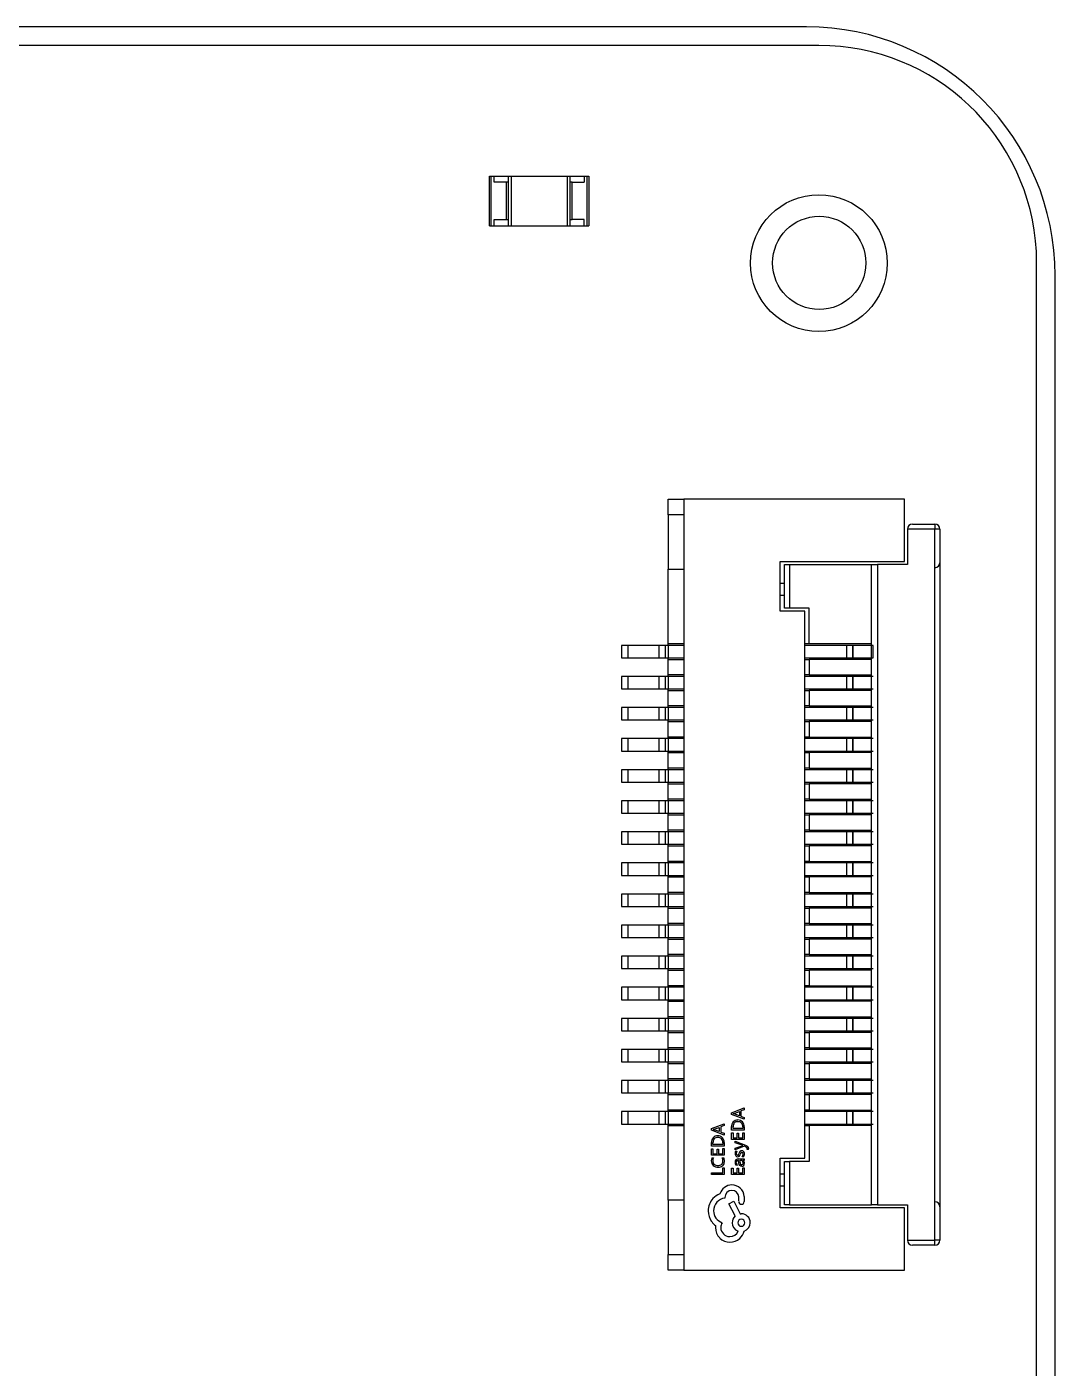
# Model space of a CAD drawing. Header units: millimetres. Extents: x -17 to 297, y -6 to 233.
# Drawn here: x 75.66 to 92.2, y 99.4 to 120.98 of the extents above; entities that cross this region are included whole.
import ezdxf

# ---------------------------------------------------------------- set-up
doc = ezdxf.new("R2010")
doc.units = ezdxf.units.MM
doc.header["$MEASUREMENT"] = 0
doc.layers.add('图层0000', color=7, linetype='Continuous', lineweight=25)

msp = doc.modelspace()

# ---------------------------------------------------------------- linework, layer by layer
at = {"layer": '图层0000', "color": 7, "linetype": 'Continuous', "lineweight": 25}
for p, q in [((88.202, 120.975), (6.902, 120.975)), ((88.402, 120.675), (4.902, 120.675)), ((83.102, 118.575), (83.132, 118.575)), ((83.102, 117.775), (83.102, 118.575)), ((83.132, 118.575), (83.177, 118.575)), ((83.132, 117.775), (83.132, 118.575)), ((83.177, 118.575), (83.402, 118.575)), ((83.177, 118.475), (83.177, 118.575)), ((83.372, 118.475), (83.177, 118.475)), ((83.402, 118.475), (83.372, 118.475)), ((83.372, 118.475), (83.372, 117.875)), ((83.402, 118.575), (83.452, 118.575)), ((83.402, 118.575), (83.402, 118.475)), ((83.402, 118.475), (83.402, 117.875)), ((83.452, 118.575), (84.352, 118.575)), ((83.452, 118.575), (83.452, 117.775)), ((84.352, 118.575), (84.402, 118.575)), ((84.352, 118.575), (84.352, 117.775)), ((84.402, 118.475), (84.402, 118.575)), ((84.402, 118.575), (84.627, 118.575)), ((84.402, 117.875), (84.402, 118.475)), ((84.432, 118.475), (84.402, 118.475)), ((84.432, 118.475), (84.627, 118.475)), ((84.432, 117.875), (84.432, 118.475)), ((84.627, 118.575), (84.672, 118.575)), ((84.627, 118.575), (84.627, 118.475)), ((84.672, 118.575), (84.702, 118.575)), ((84.672, 117.775), (84.672, 118.575)), ((84.702, 118.575), (84.702, 117.775)), ((83.177, 117.775), (83.177, 117.875)), ((83.177, 117.875), (83.372, 117.875)), ((83.372, 117.875), (83.402, 117.875)), ((83.402, 117.875), (83.402, 117.775)), ((84.402, 117.775), (84.402, 117.875)), ((84.402, 117.875), (84.432, 117.875)), ((84.627, 117.875), (84.432, 117.875)), ((84.627, 117.775), (84.627, 117.875)), ((83.102, 117.775), (83.132, 117.775)), ((83.132, 117.775), (83.177, 117.775)), ((83.177, 117.775), (83.402, 117.775)), ((83.402, 117.775), (83.452, 117.775)), ((83.452, 117.775), (84.352, 117.775)), ((84.352, 117.775), (84.402, 117.775)), ((84.402, 117.775), (84.627, 117.775)), ((84.627, 117.775), (84.672, 117.775)), ((84.672, 117.775), (84.702, 117.775)), ((91.902, 117.175), (91.9, 117.358)), ((91.902, 97.855), (91.902, 117.175)), ((92.202, 97.96), (92.202, 116.975)), ((85.977, 113.125), (85.977, 113.375)), ((85.977, 113.375), (86.227, 113.375)), ((89.777, 113.375), (86.227, 113.375)), ((86.227, 113.375), (86.227, 100.975)), ((89.777, 112.375), (89.777, 113.375)), ((85.977, 113.125), (85.977, 112.25)), ((86.227, 113.125), (85.977, 113.125)), ((89.827, 112.895), (89.827, 112.325)), ((90.267, 112.895), (89.827, 112.895)), ((89.907, 112.975), (90.267, 112.975)), ((90.267, 112.975), (90.267, 112.895)), ((90.267, 101.455), (90.267, 112.895)), ((90.347, 112.895), (90.267, 112.895)), ((90.347, 112.895), (90.347, 101.455)), ((85.977, 112.25), (86.227, 112.25)), ((85.977, 111.05), (85.977, 112.25)), ((87.777, 111.575), (87.777, 112.375)), ((87.777, 112.375), (89.777, 112.375)), ((87.847, 111.625), (87.847, 112.325)), ((87.847, 112.325), (87.927, 112.325)), ((87.927, 112.325), (89.247, 112.325)), ((87.927, 112.325), (87.927, 111.625)), ((89.247, 112.325), (89.347, 112.325)), ((89.247, 111.05), (89.247, 112.325)), ((89.827, 112.325), (89.347, 112.325)), ((89.347, 112.325), (89.347, 102.025)), ((87.777, 112.025), (87.847, 112.025)), ((87.847, 111.825), (87.777, 111.825)), ((88.177, 111.575), (87.777, 111.575)), ((87.927, 111.625), (87.847, 111.625)), ((88.247, 111.625), (87.927, 111.625)), ((88.177, 102.775), (88.177, 111.575)), ((88.247, 111.05), (88.247, 111.625)), ((85.327, 111.025), (85.227, 111.025)), ((85.227, 111.025), (85.227, 110.825)), ((85.827, 111.025), (85.327, 111.025)), ((85.327, 111.025), (85.327, 110.825)), ((85.977, 111.025), (85.827, 111.025)), ((85.827, 111.025), (85.827, 110.825)), ((85.977, 111.025), (85.927, 111.025)), ((85.927, 111.025), (85.927, 110.825)), ((86.227, 111.05), (85.977, 111.05)), ((85.977, 111.025), (85.977, 111.05)), ((86.227, 111.025), (85.977, 111.025)), ((85.977, 111.025), (85.977, 110.825)), ((88.247, 111.05), (88.177, 111.05)), ((88.846, 111.025), (88.177, 111.025)), ((89.247, 111.05), (88.247, 111.05)), ((88.945, 111.025), (88.846, 111.025)), ((88.946, 111.025), (88.846, 111.025)), ((88.846, 111.025), (88.846, 110.825)), ((89.245, 111.025), (88.945, 111.025)), ((88.945, 111.025), (88.945, 110.825)), ((88.946, 110.825), (88.946, 111.025)), ((89.277, 111.025), (89.245, 111.025)), ((89.245, 111.025), (89.245, 110.825)), ((89.247, 110.8), (89.247, 111.05)), ((89.277, 110.825), (89.277, 111.025)), ((85.227, 110.825), (85.327, 110.825)), ((85.327, 110.825), (85.827, 110.825)), ((85.827, 110.825), (85.977, 110.825)), ((85.927, 110.825), (85.977, 110.825)), ((85.977, 110.825), (86.227, 110.825)), ((85.977, 110.8), (85.977, 110.825)), ((85.977, 110.8), (86.227, 110.8)), ((85.977, 110.55), (85.977, 110.8)), ((88.177, 110.825), (88.846, 110.825)), ((88.177, 110.8), (88.247, 110.8)), ((89.247, 110.8), (88.247, 110.8)), ((88.247, 110.8), (88.247, 110.55)), ((88.846, 110.825), (88.945, 110.825)), ((88.846, 110.825), (88.946, 110.825)), ((88.945, 110.825), (89.245, 110.825)), ((89.245, 110.825), (89.277, 110.825)), ((89.247, 110.55), (89.247, 110.8)), ((85.327, 110.525), (85.227, 110.525)), ((85.227, 110.525), (85.227, 110.325)), ((85.827, 110.525), (85.327, 110.525)), ((85.327, 110.525), (85.327, 110.325)), ((85.977, 110.525), (85.827, 110.525)), ((85.827, 110.525), (85.827, 110.325)), ((85.977, 110.525), (85.927, 110.525)), ((85.927, 110.525), (85.927, 110.325)), ((86.227, 110.55), (85.977, 110.55)), ((85.977, 110.525), (85.977, 110.55)), ((86.227, 110.525), (85.977, 110.525)), ((85.977, 110.525), (85.977, 110.325)), ((88.247, 110.55), (88.177, 110.55)), ((88.846, 110.525), (88.177, 110.525)), ((88.247, 110.55), (89.247, 110.55)), ((88.945, 110.525), (88.846, 110.525)), ((88.946, 110.525), (88.846, 110.525)), ((88.846, 110.525), (88.846, 110.325)), ((89.245, 110.525), (88.945, 110.525)), ((88.945, 110.525), (88.945, 110.325)), ((88.946, 110.325), (88.946, 110.525)), ((89.277, 110.525), (89.245, 110.525)), ((89.245, 110.525), (89.245, 110.325)), ((89.247, 110.3), (89.247, 110.55)), ((85.227, 110.325), (85.327, 110.325)), ((85.327, 110.325), (85.827, 110.325)), ((85.827, 110.325), (85.977, 110.325)), ((85.927, 110.325), (85.977, 110.325)), ((85.977, 110.325), (86.227, 110.325)), ((85.977, 110.3), (85.977, 110.325)), ((85.977, 110.3), (86.227, 110.3)), ((85.977, 110.05), (85.977, 110.3)), ((88.177, 110.325), (88.846, 110.325)), ((88.177, 110.3), (88.247, 110.3)), ((89.247, 110.3), (88.247, 110.3)), ((88.247, 110.3), (88.247, 110.05)), ((88.846, 110.325), (88.945, 110.325)), ((88.846, 110.325), (88.946, 110.325)), ((88.945, 110.325), (89.245, 110.325)), ((89.245, 110.325), (89.277, 110.325)), ((89.247, 110.05), (89.247, 110.3)), ((86.227, 110.05), (85.977, 110.05)), ((85.977, 110.025), (85.977, 110.05)), ((88.247, 110.05), (88.177, 110.05)), ((88.247, 110.05), (89.247, 110.05)), ((89.247, 109.8), (89.247, 110.05)), ((85.327, 110.025), (85.227, 110.025)), ((85.227, 110.025), (85.227, 109.825)), ((85.827, 110.025), (85.327, 110.025)), ((85.327, 110.025), (85.327, 109.825)), ((85.977, 110.025), (85.827, 110.025)), ((85.827, 110.025), (85.827, 109.825)), ((85.977, 110.025), (85.927, 110.025)), ((85.927, 110.025), (85.927, 109.825)), ((86.227, 110.025), (85.977, 110.025)), ((85.977, 110.025), (85.977, 109.825)), ((88.846, 110.025), (88.177, 110.025)), ((88.945, 110.025), (88.846, 110.025)), ((88.946, 110.025), (88.846, 110.025)), ((88.846, 110.025), (88.846, 109.825)), ((89.245, 110.025), (88.945, 110.025)), ((88.945, 110.025), (88.945, 109.825)), ((88.946, 109.825), (88.946, 110.025)), ((89.277, 110.025), (89.245, 110.025)), ((89.245, 110.025), (89.245, 109.825)), ((85.227, 109.825), (85.327, 109.825)), ((85.327, 109.825), (85.827, 109.825)), ((85.827, 109.825), (85.977, 109.825)), ((85.927, 109.825), (85.977, 109.825)), ((85.977, 109.825), (86.227, 109.825)), ((85.977, 109.8), (85.977, 109.825)), ((85.977, 109.8), (86.227, 109.8)), ((85.977, 109.55), (85.977, 109.8)), ((88.177, 109.825), (88.846, 109.825)), ((88.177, 109.8), (88.247, 109.8)), ((89.247, 109.8), (88.247, 109.8)), ((88.247, 109.8), (88.247, 109.55)), ((88.846, 109.825), (88.945, 109.825)), ((88.846, 109.825), (88.946, 109.825)), ((88.945, 109.825), (89.245, 109.825)), ((89.245, 109.825), (89.277, 109.825)), ((89.247, 109.55), (89.247, 109.8)), ((85.327, 109.525), (85.227, 109.525)), ((85.227, 109.525), (85.227, 109.325)), ((85.827, 109.525), (85.327, 109.525)), ((85.327, 109.525), (85.327, 109.325)), ((85.977, 109.525), (85.827, 109.525)), ((85.827, 109.525), (85.827, 109.325)), ((85.977, 109.525), (85.927, 109.525)), ((85.927, 109.525), (85.927, 109.325)), ((86.227, 109.55), (85.977, 109.55)), ((85.977, 109.525), (85.977, 109.55)), ((86.227, 109.525), (85.977, 109.525)), ((85.977, 109.525), (85.977, 109.325)), ((88.247, 109.55), (88.177, 109.55)), ((88.846, 109.525), (88.177, 109.525)), ((88.247, 109.55), (89.247, 109.55)), ((88.945, 109.525), (88.846, 109.525)), ((88.946, 109.525), (88.846, 109.525)), ((88.846, 109.525), (88.846, 109.325)), ((89.245, 109.525), (88.945, 109.525)), ((88.945, 109.525), (88.945, 109.325)), ((88.946, 109.325), (88.946, 109.525)), ((89.277, 109.525), (89.245, 109.525)), ((89.245, 109.525), (89.245, 109.325)), ((89.247, 109.3), (89.247, 109.55)), ((85.227, 109.325), (85.327, 109.325)), ((85.327, 109.325), (85.827, 109.325)), ((85.827, 109.325), (85.977, 109.325)), ((85.927, 109.325), (85.977, 109.325)), ((85.977, 109.325), (86.227, 109.325)), ((85.977, 109.3), (85.977, 109.325)), ((85.977, 109.3), (86.227, 109.3)), ((85.977, 109.05), (85.977, 109.3)), ((88.177, 109.325), (88.846, 109.325)), ((88.177, 109.3), (88.247, 109.3)), ((89.247, 109.3), (88.247, 109.3)), ((88.247, 109.3), (88.247, 109.05)), ((88.846, 109.325), (88.945, 109.325)), ((88.846, 109.325), (88.946, 109.325)), ((88.945, 109.325), (89.245, 109.325)), ((89.245, 109.325), (89.277, 109.325)), ((89.247, 109.05), (89.247, 109.3)), ((85.327, 109.025), (85.227, 109.025)), ((85.227, 109.025), (85.227, 108.825)), ((85.827, 109.025), (85.327, 109.025)), ((85.327, 109.025), (85.327, 108.825)), ((85.977, 109.025), (85.827, 109.025)), ((85.827, 109.025), (85.827, 108.825)), ((85.977, 109.025), (85.927, 109.025)), ((85.927, 109.025), (85.927, 108.825)), ((86.227, 109.05), (85.977, 109.05)), ((85.977, 109.025), (85.977, 109.05)), ((86.227, 109.025), (85.977, 109.025)), ((85.977, 109.025), (85.977, 108.825)), ((88.247, 109.05), (88.177, 109.05)), ((88.846, 109.025), (88.177, 109.025)), ((88.247, 109.05), (89.247, 109.05)), ((88.945, 109.025), (88.846, 109.025)), ((88.946, 109.025), (88.846, 109.025)), ((88.846, 109.025), (88.846, 108.825)), ((89.245, 109.025), (88.945, 109.025)), ((88.945, 109.025), (88.945, 108.825)), ((88.946, 108.825), (88.946, 109.025)), ((89.277, 109.025), (89.245, 109.025)), ((89.245, 109.025), (89.245, 108.825)), ((89.247, 108.8), (89.247, 109.05)), ((85.227, 108.825), (85.327, 108.825)), ((85.327, 108.825), (85.827, 108.825)), ((85.827, 108.825), (85.977, 108.825)), ((85.927, 108.825), (85.977, 108.825)), ((85.977, 108.825), (86.227, 108.825)), ((85.977, 108.8), (85.977, 108.825)), ((85.977, 108.8), (86.227, 108.8)), ((85.977, 108.55), (85.977, 108.8)), ((88.177, 108.825), (88.846, 108.825)), ((88.177, 108.8), (88.247, 108.8)), ((89.247, 108.8), (88.247, 108.8)), ((88.247, 108.8), (88.247, 108.55)), ((88.846, 108.825), (88.945, 108.825)), ((88.846, 108.825), (88.946, 108.825)), ((88.945, 108.825), (89.245, 108.825)), ((89.245, 108.825), (89.277, 108.825)), ((89.247, 108.55), (89.247, 108.8)), ((86.227, 108.55), (85.977, 108.55)), ((85.977, 108.525), (85.977, 108.55)), ((88.247, 108.55), (88.177, 108.55)), ((88.247, 108.55), (89.247, 108.55)), ((89.247, 108.3), (89.247, 108.55)), ((85.327, 108.525), (85.227, 108.525)), ((85.227, 108.525), (85.227, 108.325)), ((85.227, 108.325), (85.327, 108.325)), ((85.827, 108.525), (85.327, 108.525)), ((85.327, 108.525), (85.327, 108.325)), ((85.327, 108.325), (85.827, 108.325)), ((85.977, 108.525), (85.827, 108.525)), ((85.827, 108.525), (85.827, 108.325)), ((85.827, 108.325), (85.977, 108.325)), ((85.977, 108.525), (85.927, 108.525)), ((85.927, 108.525), (85.927, 108.325)), ((85.927, 108.325), (85.977, 108.325)), ((86.227, 108.525), (85.977, 108.525)), ((85.977, 108.525), (85.977, 108.325)), ((85.977, 108.325), (86.227, 108.325)), ((85.977, 108.3), (85.977, 108.325)), ((88.846, 108.525), (88.177, 108.525)), ((88.177, 108.325), (88.846, 108.325)), ((88.945, 108.525), (88.846, 108.525)), ((88.946, 108.525), (88.846, 108.525)), ((88.846, 108.525), (88.846, 108.325)), ((88.846, 108.325), (88.945, 108.325)), ((88.846, 108.325), (88.946, 108.325)), ((89.245, 108.525), (88.945, 108.525)), ((88.945, 108.525), (88.945, 108.325)), ((88.945, 108.325), (89.245, 108.325)), ((88.946, 108.325), (88.946, 108.525)), ((89.277, 108.525), (89.245, 108.525)), ((89.245, 108.525), (89.245, 108.325)), ((89.245, 108.325), (89.277, 108.325)), ((85.977, 108.3), (86.227, 108.3)), ((85.977, 108.05), (85.977, 108.3)), ((88.177, 108.3), (88.247, 108.3)), ((89.247, 108.3), (88.247, 108.3)), ((88.247, 108.3), (88.247, 108.05)), ((89.247, 108.05), (89.247, 108.3)), ((85.327, 108.025), (85.227, 108.025)), ((85.227, 108.025), (85.227, 107.825)), ((85.827, 108.025), (85.327, 108.025)), ((85.327, 108.025), (85.327, 107.825)), ((85.977, 108.025), (85.827, 108.025)), ((85.827, 108.025), (85.827, 107.825)), ((85.977, 108.025), (85.927, 108.025)), ((85.927, 108.025), (85.927, 107.825)), ((86.227, 108.05), (85.977, 108.05)), ((85.977, 108.025), (85.977, 108.05)), ((86.227, 108.025), (85.977, 108.025)), ((85.977, 108.025), (85.977, 107.825)), ((88.247, 108.05), (88.177, 108.05)), ((88.846, 108.025), (88.177, 108.025)), ((88.247, 108.05), (89.247, 108.05)), ((88.945, 108.025), (88.846, 108.025)), ((88.946, 108.025), (88.846, 108.025)), ((88.846, 108.025), (88.846, 107.825)), ((89.245, 108.025), (88.945, 108.025)), ((88.945, 108.025), (88.945, 107.825)), ((88.946, 107.825), (88.946, 108.025)), ((89.277, 108.025), (89.245, 108.025)), ((89.245, 108.025), (89.245, 107.825)), ((89.247, 107.8), (89.247, 108.05)), ((85.227, 107.825), (85.327, 107.825)), ((85.327, 107.825), (85.827, 107.825)), ((85.827, 107.825), (85.977, 107.825)), ((85.927, 107.825), (85.977, 107.825)), ((85.977, 107.825), (86.227, 107.825)), ((85.977, 107.8), (85.977, 107.825)), ((85.977, 107.8), (86.227, 107.8)), ((85.977, 107.55), (85.977, 107.8)), ((88.177, 107.825), (88.846, 107.825)), ((88.177, 107.8), (88.247, 107.8)), ((89.247, 107.8), (88.247, 107.8)), ((88.247, 107.8), (88.247, 107.55)), ((88.846, 107.825), (88.945, 107.825)), ((88.846, 107.825), (88.946, 107.825)), ((88.945, 107.825), (89.245, 107.825)), ((89.245, 107.825), (89.277, 107.825)), ((89.247, 107.55), (89.247, 107.8)), ((85.327, 107.525), (85.227, 107.525)), ((85.227, 107.525), (85.227, 107.325)), ((85.827, 107.525), (85.327, 107.525)), ((85.327, 107.525), (85.327, 107.325)), ((85.977, 107.525), (85.827, 107.525)), ((85.827, 107.525), (85.827, 107.325)), ((85.977, 107.525), (85.927, 107.525)), ((85.927, 107.525), (85.927, 107.325)), ((86.227, 107.55), (85.977, 107.55)), ((85.977, 107.525), (85.977, 107.55)), ((86.227, 107.525), (85.977, 107.525)), ((85.977, 107.525), (85.977, 107.325)), ((88.247, 107.55), (88.177, 107.55)), ((88.846, 107.525), (88.177, 107.525)), ((88.247, 107.55), (89.247, 107.55)), ((88.945, 107.525), (88.846, 107.525)), ((88.946, 107.525), (88.846, 107.525)), ((88.846, 107.525), (88.846, 107.325)), ((89.245, 107.525), (88.945, 107.525)), ((88.945, 107.525), (88.945, 107.325)), ((88.946, 107.325), (88.946, 107.525)), ((89.277, 107.525), (89.245, 107.525)), ((89.245, 107.525), (89.245, 107.325)), ((89.247, 107.3), (89.247, 107.55)), ((85.227, 107.325), (85.327, 107.325)), ((85.327, 107.325), (85.827, 107.325)), ((85.827, 107.325), (85.977, 107.325)), ((85.927, 107.325), (85.977, 107.325)), ((85.977, 107.325), (86.227, 107.325)), ((85.977, 107.3), (85.977, 107.325)), ((85.977, 107.3), (86.227, 107.3)), ((85.977, 107.05), (85.977, 107.3)), ((88.177, 107.325), (88.846, 107.325)), ((88.177, 107.3), (88.247, 107.3)), ((89.247, 107.3), (88.247, 107.3)), ((88.247, 107.3), (88.247, 107.05)), ((88.846, 107.325), (88.945, 107.325)), ((88.846, 107.325), (88.946, 107.325)), ((88.945, 107.325), (89.245, 107.325)), ((89.245, 107.325), (89.277, 107.325)), ((89.247, 107.05), (89.247, 107.3)), ((85.327, 107.025), (85.227, 107.025)), ((85.227, 107.025), (85.227, 106.825)), ((85.827, 107.025), (85.327, 107.025)), ((85.327, 107.025), (85.327, 106.825)), ((85.977, 107.025), (85.827, 107.025)), ((85.827, 107.025), (85.827, 106.825)), ((85.977, 107.025), (85.927, 107.025)), ((85.927, 107.025), (85.927, 106.825)), ((86.227, 107.05), (85.977, 107.05)), ((85.977, 107.025), (85.977, 107.05)), ((86.227, 107.025), (85.977, 107.025)), ((85.977, 107.025), (85.977, 106.825)), ((88.247, 107.05), (88.177, 107.05)), ((88.846, 107.025), (88.177, 107.025)), ((88.247, 107.05), (89.247, 107.05)), ((88.945, 107.025), (88.846, 107.025)), ((88.946, 107.025), (88.846, 107.025)), ((88.846, 107.025), (88.846, 106.825)), ((89.245, 107.025), (88.945, 107.025)), ((88.945, 107.025), (88.945, 106.825)), ((88.946, 106.825), (88.946, 107.025)), ((89.277, 107.025), (89.245, 107.025)), ((89.245, 107.025), (89.245, 106.825)), ((89.247, 106.8), (89.247, 107.05)), ((85.227, 106.825), (85.327, 106.825)), ((85.327, 106.825), (85.827, 106.825)), ((85.827, 106.825), (85.977, 106.825)), ((85.927, 106.825), (85.977, 106.825)), ((85.977, 106.825), (86.227, 106.825)), ((85.977, 106.8), (85.977, 106.825)), ((88.177, 106.825), (88.846, 106.825)), ((88.846, 106.825), (88.945, 106.825)), ((88.846, 106.825), (88.946, 106.825)), ((88.945, 106.825), (89.245, 106.825)), ((89.245, 106.825), (89.277, 106.825)), ((85.977, 106.8), (86.227, 106.8)), ((85.977, 106.55), (85.977, 106.8)), ((88.177, 106.8), (88.247, 106.8)), ((89.247, 106.8), (88.247, 106.8)), ((88.247, 106.8), (88.247, 106.55)), ((89.247, 106.55), (89.247, 106.8)), ((85.327, 106.525), (85.227, 106.525)), ((85.227, 106.525), (85.227, 106.325)), ((85.827, 106.525), (85.327, 106.525)), ((85.327, 106.525), (85.327, 106.325)), ((85.977, 106.525), (85.827, 106.525)), ((85.827, 106.525), (85.827, 106.325)), ((85.977, 106.525), (85.927, 106.525)), ((85.927, 106.525), (85.927, 106.325)), ((86.227, 106.55), (85.977, 106.55)), ((85.977, 106.525), (85.977, 106.55)), ((86.227, 106.525), (85.977, 106.525)), ((85.977, 106.525), (85.977, 106.325)), ((88.247, 106.55), (88.177, 106.55)), ((88.846, 106.525), (88.177, 106.525)), ((88.247, 106.55), (89.247, 106.55)), ((88.945, 106.525), (88.846, 106.525)), ((88.946, 106.525), (88.846, 106.525)), ((88.846, 106.525), (88.846, 106.325)), ((89.245, 106.525), (88.945, 106.525)), ((88.945, 106.525), (88.945, 106.325)), ((88.946, 106.325), (88.946, 106.525)), ((89.277, 106.525), (89.245, 106.525)), ((89.245, 106.525), (89.245, 106.325)), ((89.247, 106.3), (89.247, 106.55)), ((85.227, 106.325), (85.327, 106.325)), ((85.327, 106.325), (85.827, 106.325)), ((85.827, 106.325), (85.977, 106.325)), ((85.927, 106.325), (85.977, 106.325)), ((85.977, 106.325), (86.227, 106.325)), ((85.977, 106.3), (85.977, 106.325)), ((85.977, 106.3), (86.227, 106.3)), ((85.977, 106.05), (85.977, 106.3)), ((88.177, 106.325), (88.846, 106.325)), ((88.177, 106.3), (88.247, 106.3)), ((89.247, 106.3), (88.247, 106.3)), ((88.247, 106.3), (88.247, 106.05)), ((88.846, 106.325), (88.945, 106.325)), ((88.846, 106.325), (88.946, 106.325)), ((88.945, 106.325), (89.245, 106.325)), ((89.245, 106.325), (89.277, 106.325)), ((89.247, 106.05), (89.247, 106.3)), ((85.327, 106.025), (85.227, 106.025)), ((85.227, 106.025), (85.227, 105.825)), ((85.827, 106.025), (85.327, 106.025)), ((85.327, 106.025), (85.327, 105.825)), ((85.977, 106.025), (85.827, 106.025)), ((85.827, 106.025), (85.827, 105.825)), ((85.977, 106.025), (85.927, 106.025)), ((85.927, 106.025), (85.927, 105.825)), ((86.227, 106.05), (85.977, 106.05)), ((85.977, 106.025), (85.977, 106.05)), ((86.227, 106.025), (85.977, 106.025)), ((85.977, 106.025), (85.977, 105.825)), ((88.247, 106.05), (88.177, 106.05)), ((88.846, 106.025), (88.177, 106.025)), ((88.247, 106.05), (89.247, 106.05)), ((88.945, 106.025), (88.846, 106.025)), ((88.946, 106.025), (88.846, 106.025)), ((88.846, 106.025), (88.846, 105.825)), ((89.245, 106.025), (88.945, 106.025)), ((88.945, 106.025), (88.945, 105.825)), ((88.946, 105.825), (88.946, 106.025)), ((89.277, 106.025), (89.245, 106.025)), ((89.245, 106.025), (89.245, 105.825)), ((89.247, 105.8), (89.247, 106.05)), ((85.227, 105.825), (85.327, 105.825)), ((85.327, 105.825), (85.827, 105.825)), ((85.827, 105.825), (85.977, 105.825)), ((85.927, 105.825), (85.977, 105.825)), ((85.977, 105.825), (86.227, 105.825)), ((85.977, 105.8), (85.977, 105.825)), ((85.977, 105.8), (86.227, 105.8)), ((85.977, 105.55), (85.977, 105.8)), ((88.177, 105.825), (88.846, 105.825)), ((88.177, 105.8), (88.247, 105.8)), ((89.247, 105.8), (88.247, 105.8)), ((88.247, 105.8), (88.247, 105.55)), ((88.846, 105.825), (88.945, 105.825)), ((88.846, 105.825), (88.946, 105.825)), ((88.945, 105.825), (89.245, 105.825)), ((89.245, 105.825), (89.277, 105.825)), ((89.247, 105.55), (89.247, 105.8)), ((85.327, 105.525), (85.227, 105.525)), ((85.227, 105.525), (85.227, 105.325)), ((85.827, 105.525), (85.327, 105.525)), ((85.327, 105.525), (85.327, 105.325)), ((85.977, 105.525), (85.827, 105.525)), ((85.827, 105.525), (85.827, 105.325)), ((85.977, 105.525), (85.927, 105.525)), ((85.927, 105.525), (85.927, 105.325)), ((86.227, 105.55), (85.977, 105.55)), ((85.977, 105.525), (85.977, 105.55)), ((86.227, 105.525), (85.977, 105.525)), ((85.977, 105.525), (85.977, 105.325)), ((88.247, 105.55), (88.177, 105.55)), ((88.846, 105.525), (88.177, 105.525)), ((88.247, 105.55), (89.247, 105.55)), ((88.945, 105.525), (88.846, 105.525)), ((88.946, 105.525), (88.846, 105.525)), ((88.846, 105.525), (88.846, 105.325)), ((89.245, 105.525), (88.945, 105.525)), ((88.945, 105.525), (88.945, 105.325)), ((88.946, 105.325), (88.946, 105.525)), ((89.277, 105.525), (89.245, 105.525)), ((89.245, 105.525), (89.245, 105.325)), ((89.247, 105.3), (89.247, 105.55)), ((85.227, 105.325), (85.327, 105.325)), ((85.327, 105.325), (85.827, 105.325)), ((85.827, 105.325), (85.977, 105.325)), ((85.927, 105.325), (85.977, 105.325)), ((85.977, 105.325), (86.227, 105.325)), ((85.977, 105.3), (85.977, 105.325)), ((85.977, 105.3), (86.227, 105.3)), ((85.977, 105.05), (85.977, 105.3)), ((88.177, 105.325), (88.846, 105.325)), ((88.177, 105.3), (88.247, 105.3)), ((89.247, 105.3), (88.247, 105.3)), ((88.247, 105.3), (88.247, 105.05)), ((88.846, 105.325), (88.945, 105.325)), ((88.846, 105.325), (88.946, 105.325)), ((88.945, 105.325), (89.245, 105.325)), ((89.245, 105.325), (89.277, 105.325)), ((89.247, 105.05), (89.247, 105.3)), ((85.327, 105.025), (85.227, 105.025)), ((85.227, 105.025), (85.227, 104.825)), ((85.827, 105.025), (85.327, 105.025)), ((85.327, 105.025), (85.327, 104.825)), ((85.977, 105.025), (85.827, 105.025)), ((85.827, 105.025), (85.827, 104.825)), ((85.977, 105.025), (85.927, 105.025)), ((85.927, 105.025), (85.927, 104.825)), ((86.227, 105.05), (85.977, 105.05)), ((85.977, 105.025), (85.977, 105.05)), ((86.227, 105.025), (85.977, 105.025)), ((85.977, 105.025), (85.977, 104.825)), ((88.247, 105.05), (88.177, 105.05)), ((88.846, 105.025), (88.177, 105.025)), ((88.247, 105.05), (89.247, 105.05)), ((88.945, 105.025), (88.846, 105.025)), ((88.946, 105.025), (88.846, 105.025)), ((88.846, 105.025), (88.846, 104.825)), ((89.245, 105.025), (88.945, 105.025)), ((88.945, 105.025), (88.945, 104.825)), ((88.946, 104.825), (88.946, 105.025)), ((89.277, 105.025), (89.245, 105.025)), ((89.245, 105.025), (89.245, 104.825)), ((89.247, 104.8), (89.247, 105.05)), ((85.227, 104.825), (85.327, 104.825)), ((85.327, 104.825), (85.827, 104.825)), ((85.827, 104.825), (85.977, 104.825)), ((85.927, 104.825), (85.977, 104.825)), ((85.977, 104.825), (86.227, 104.825)), ((85.977, 104.8), (85.977, 104.825)), ((85.977, 104.8), (86.227, 104.8)), ((85.977, 104.55), (85.977, 104.8)), ((88.177, 104.825), (88.846, 104.825)), ((88.177, 104.8), (88.247, 104.8)), ((89.247, 104.8), (88.247, 104.8)), ((88.247, 104.8), (88.247, 104.55)), ((88.846, 104.825), (88.945, 104.825)), ((88.846, 104.825), (88.946, 104.825)), ((88.945, 104.825), (89.245, 104.825)), ((89.245, 104.825), (89.277, 104.825)), ((89.247, 104.55), (89.247, 104.8)), ((85.327, 104.525), (85.227, 104.525)), ((85.227, 104.525), (85.227, 104.325)), ((85.827, 104.525), (85.327, 104.525)), ((85.327, 104.525), (85.327, 104.325)), ((85.977, 104.525), (85.827, 104.525)), ((85.827, 104.525), (85.827, 104.325)), ((85.977, 104.525), (85.927, 104.525)), ((85.927, 104.525), (85.927, 104.325)), ((86.227, 104.55), (85.977, 104.55)), ((85.977, 104.525), (85.977, 104.55)), ((86.227, 104.525), (85.977, 104.525)), ((85.977, 104.525), (85.977, 104.325)), ((88.247, 104.55), (88.177, 104.55)), ((88.846, 104.525), (88.177, 104.525)), ((88.247, 104.55), (89.247, 104.55)), ((88.945, 104.525), (88.846, 104.525)), ((88.946, 104.525), (88.846, 104.525)), ((88.846, 104.525), (88.846, 104.325)), ((89.245, 104.525), (88.945, 104.525)), ((88.945, 104.525), (88.945, 104.325)), ((88.946, 104.325), (88.946, 104.525)), ((89.277, 104.525), (89.245, 104.525)), ((89.245, 104.525), (89.245, 104.325)), ((89.247, 104.3), (89.247, 104.55)), ((85.227, 104.325), (85.327, 104.325)), ((85.327, 104.325), (85.827, 104.325)), ((85.827, 104.325), (85.977, 104.325)), ((85.927, 104.325), (85.977, 104.325)), ((85.977, 104.325), (86.227, 104.325)), ((85.977, 104.3), (85.977, 104.325)), ((85.977, 104.3), (86.227, 104.3)), ((85.977, 104.05), (85.977, 104.3)), ((88.177, 104.325), (88.846, 104.325)), ((88.177, 104.3), (88.247, 104.3)), ((89.247, 104.3), (88.247, 104.3)), ((88.247, 104.3), (88.247, 104.05)), ((88.846, 104.325), (88.945, 104.325)), ((88.846, 104.325), (88.946, 104.325)), ((88.945, 104.325), (89.245, 104.325)), ((89.245, 104.325), (89.277, 104.325)), ((89.247, 104.05), (89.247, 104.3)), ((85.327, 104.025), (85.227, 104.025)), ((85.227, 104.025), (85.227, 103.825)), ((85.827, 104.025), (85.327, 104.025)), ((85.327, 104.025), (85.327, 103.825)), ((85.977, 104.025), (85.827, 104.025)), ((85.827, 104.025), (85.827, 103.825)), ((85.977, 104.025), (85.927, 104.025)), ((85.927, 104.025), (85.927, 103.825)), ((86.227, 104.05), (85.977, 104.05)), ((85.977, 104.025), (85.977, 104.05)), ((86.227, 104.025), (85.977, 104.025)), ((85.977, 104.025), (85.977, 103.825)), ((88.247, 104.05), (88.177, 104.05)), ((88.846, 104.025), (88.177, 104.025)), ((88.247, 104.05), (89.247, 104.05)), ((88.945, 104.025), (88.846, 104.025)), ((88.946, 104.025), (88.846, 104.025)), ((88.846, 104.025), (88.846, 103.825)), ((89.245, 104.025), (88.945, 104.025)), ((88.945, 104.025), (88.945, 103.825)), ((88.946, 103.825), (88.946, 104.025)), ((89.277, 104.025), (89.245, 104.025)), ((89.245, 104.025), (89.245, 103.825)), ((89.247, 103.8), (89.247, 104.05)), ((85.227, 103.825), (85.327, 103.825)), ((85.327, 103.825), (85.827, 103.825)), ((85.827, 103.825), (85.977, 103.825)), ((85.927, 103.825), (85.977, 103.825)), ((85.977, 103.825), (86.227, 103.825)), ((85.977, 103.8), (85.977, 103.825)), ((85.977, 103.8), (86.227, 103.8)), ((85.977, 103.55), (85.977, 103.8)), ((88.177, 103.825), (88.846, 103.825)), ((88.177, 103.8), (88.247, 103.8)), ((89.247, 103.8), (88.247, 103.8)), ((88.247, 103.8), (88.247, 103.55)), ((88.846, 103.825), (88.945, 103.825)), ((88.846, 103.825), (88.946, 103.825)), ((88.945, 103.825), (89.245, 103.825)), ((89.245, 103.825), (89.277, 103.825)), ((89.247, 103.55), (89.247, 103.8)), ((86.998, 103.507), (87.201, 103.584)), ((87.201, 103.584), (87.201, 103.555)), ((85.327, 103.525), (85.227, 103.525)), ((85.227, 103.525), (85.227, 103.325)), ((85.827, 103.525), (85.327, 103.525)), ((85.327, 103.525), (85.327, 103.325)), ((85.977, 103.525), (85.827, 103.525)), ((85.827, 103.525), (85.827, 103.325)), ((85.977, 103.525), (85.927, 103.525)), ((85.927, 103.525), (85.927, 103.325)), ((86.227, 103.55), (85.977, 103.55)), ((85.977, 103.525), (85.977, 103.55)), ((86.227, 103.525), (85.977, 103.525)), ((85.977, 103.525), (85.977, 103.325)), ((86.998, 103.479), (86.998, 103.507)), ((87.201, 103.401), (86.998, 103.479)), ((87.038, 103.496), (87.122, 103.527)), ((87.122, 103.458), (87.038, 103.489)), ((87.122, 103.527), (87.122, 103.458)), ((87.201, 103.555), (87.145, 103.535)), ((87.145, 103.535), (87.145, 103.45)), ((87.145, 103.45), (87.201, 103.43)), ((87.201, 103.43), (87.201, 103.401)), ((88.247, 103.55), (88.177, 103.55)), ((88.846, 103.525), (88.177, 103.525)), ((88.247, 103.55), (89.247, 103.55)), ((88.945, 103.525), (88.846, 103.525)), ((88.946, 103.525), (88.846, 103.525)), ((88.846, 103.525), (88.846, 103.325)), ((89.245, 103.525), (88.945, 103.525)), ((88.945, 103.525), (88.945, 103.325)), ((88.946, 103.325), (88.946, 103.525)), ((89.277, 103.525), (89.245, 103.525)), ((89.245, 103.525), (89.245, 103.325)), ((89.247, 103.3), (89.247, 103.55)), ((85.227, 103.325), (85.327, 103.325)), ((85.327, 103.325), (85.827, 103.325)), ((85.827, 103.325), (85.977, 103.325)), ((85.927, 103.325), (85.977, 103.325)), ((85.977, 103.325), (86.227, 103.325)), ((85.977, 103.3), (85.977, 103.325)), ((85.977, 103.3), (86.227, 103.3)), ((85.977, 102.1), (85.977, 103.3)), ((86.675, 103.252), (86.878, 103.33)), ((86.675, 103.224), (86.675, 103.252)), ((86.878, 103.147), (86.675, 103.224)), ((86.715, 103.241), (86.8, 103.272)), ((86.8, 103.204), (86.715, 103.234)), ((86.8, 103.272), (86.8, 103.204)), ((86.878, 103.301), (86.823, 103.28)), ((86.823, 103.28), (86.823, 103.195)), ((86.823, 103.195), (86.878, 103.176)), ((86.878, 103.33), (86.878, 103.301)), ((86.878, 103.176), (86.878, 103.147)), ((86.998, 103.225), (86.998, 103.283)), ((87.201, 103.225), (86.998, 103.225)), ((86.998, 103.077), (86.998, 103.182)), ((86.998, 103.182), (87.021, 103.182)), ((87.021, 103.251), (87.021, 103.282)), ((87.178, 103.251), (87.021, 103.251)), ((87.021, 103.182), (87.021, 103.103)), ((87.086, 103.103), (87.086, 103.176)), ((87.086, 103.176), (87.109, 103.176)), ((87.109, 103.176), (87.109, 103.103)), ((87.178, 103.28), (87.178, 103.251)), ((87.178, 103.103), (87.178, 103.186)), ((87.178, 103.186), (87.201, 103.186)), ((87.201, 103.281), (87.201, 103.225)), ((87.201, 103.186), (87.201, 103.077)), ((88.177, 103.325), (88.846, 103.325)), ((88.177, 103.3), (88.247, 103.3)), ((89.247, 103.3), (88.247, 103.3)), ((88.247, 103.3), (88.247, 102.725)), ((88.846, 103.325), (88.945, 103.325)), ((88.846, 103.325), (88.946, 103.325)), ((88.945, 103.325), (89.245, 103.325)), ((89.245, 103.325), (89.277, 103.325)), ((89.247, 102.025), (89.247, 103.3)), ((86.675, 102.97), (86.675, 103.028)), ((86.878, 102.97), (86.675, 102.97)), ((86.675, 102.822), (86.675, 102.927)), ((86.675, 102.927), (86.698, 102.927)), ((86.698, 102.996), (86.698, 103.027)), ((86.855, 102.996), (86.698, 102.996)), ((86.698, 102.927), (86.698, 102.848)), ((86.855, 103.026), (86.855, 102.996)), ((86.855, 102.848), (86.855, 102.931)), ((86.855, 102.931), (86.878, 102.931)), ((86.878, 103.026), (86.878, 102.97)), ((86.878, 102.931), (86.878, 102.822)), ((87.201, 103.077), (86.998, 103.077)), ((87.021, 103.103), (87.086, 103.103)), ((87.056, 103.023), (87.056, 103.049)), ((87.056, 103.049), (87.223, 102.983)), ((87.165, 102.983), (87.056, 103.023)), ((87.056, 102.938), (87.165, 102.976)), ((87.201, 102.967), (87.056, 102.91)), ((87.056, 102.91), (87.056, 102.938)), ((87.109, 103.103), (87.178, 103.103)), ((87.165, 102.976), (87.177, 102.979)), ((87.227, 102.956), (87.201, 102.967)), ((86.878, 102.822), (86.675, 102.822)), ((86.68, 102.781), (86.707, 102.781)), ((86.698, 102.848), (86.763, 102.848)), ((86.763, 102.848), (86.763, 102.921)), ((86.763, 102.921), (86.787, 102.921)), ((86.787, 102.921), (86.787, 102.848)), ((86.787, 102.848), (86.855, 102.848)), ((86.845, 102.781), (86.87, 102.781)), ((87.059, 102.89), (87.084, 102.89)), ((87.108, 102.764), (87.201, 102.764)), ((87.115, 102.696), (87.109, 102.739)), ((87.133, 102.705), (87.128, 102.739)), ((87.128, 102.739), (87.142, 102.739)), ((87.196, 102.799), (87.17, 102.799)), ((87.201, 102.739), (87.179, 102.739)), ((87.201, 102.764), (87.201, 102.739)), ((87.267, 102.915), (87.245, 102.915)), ((87.777, 101.975), (87.777, 102.775)), ((87.777, 102.775), (88.177, 102.775)), ((87.847, 102.025), (87.847, 102.725)), ((87.847, 102.725), (87.927, 102.725)), ((88.247, 102.725), (87.927, 102.725)), ((87.927, 102.725), (87.927, 102.025)), ((86.675, 102.514), (86.675, 102.54)), ((86.675, 102.54), (86.855, 102.54)), ((86.878, 102.514), (86.675, 102.514)), ((86.855, 102.54), (86.855, 102.621)), ((86.855, 102.621), (86.878, 102.621)), ((86.878, 102.621), (86.878, 102.514)), ((86.998, 102.514), (86.998, 102.618)), ((86.998, 102.618), (87.021, 102.618)), ((87.201, 102.514), (86.998, 102.514)), ((87.021, 102.618), (87.021, 102.54)), ((87.021, 102.54), (87.086, 102.54)), ((87.091, 102.662), (87.066, 102.662)), ((87.086, 102.54), (87.086, 102.613)), ((87.086, 102.613), (87.109, 102.613)), ((87.109, 102.613), (87.109, 102.54)), ((87.109, 102.54), (87.178, 102.54)), ((87.178, 102.54), (87.178, 102.623)), ((87.178, 102.623), (87.201, 102.623)), ((87.201, 102.623), (87.201, 102.514)), ((87.777, 102.525), (87.847, 102.525)), ((87.847, 102.325), (87.777, 102.325)), ((86.227, 102.1), (85.977, 102.1)), ((85.977, 102.1), (85.977, 101.225)), ((86.888, 102.145), (86.888, 102.133)), ((86.954, 102.04), (87.031, 102.085)), ((87.031, 102.085), (87.138, 101.883)), ((87.113, 102.088), (87.113, 102.153)), ((87.202, 102.162), (87.202, 102.077)), ((87.056, 101.847), (86.954, 102.04)), ((87.138, 101.883), (87.153, 101.883)), ((89.777, 101.975), (87.777, 101.975)), ((87.927, 102.025), (87.847, 102.025)), ((87.927, 102.025), (89.247, 102.025)), ((89.347, 102.025), (89.247, 102.025)), ((89.347, 102.025), (89.827, 102.025)), ((89.777, 100.975), (89.777, 101.975)), ((89.827, 102.025), (89.827, 101.455)), ((89.827, 101.455), (90.267, 101.455)), ((90.267, 101.375), (90.267, 101.455)), ((90.347, 101.455), (90.267, 101.455)), ((85.977, 100.975), (85.977, 101.225)), ((85.977, 101.225), (86.227, 101.225)), ((90.267, 101.375), (89.907, 101.375)), ((86.227, 100.975), (85.977, 100.975)), ((86.227, 100.975), (89.777, 100.975))]:
    msp.add_line(p, q, dxfattribs=at)
for centre, radius in [((88.402, 117.175), 1.1), ((88.407, 117.177), 0.75)]:
    msp.add_circle(centre, radius, dxfattribs=at)
for centre, radius, start, end in [((88.202, 116.975), 4, 0, 90), ((88.407, 117.177), 3.498, 2.9715, 90.07), ((89.907, 112.895), 0.08, 90, 180), ((90.267, 112.895), 0.08, 0, 90), ((90.267, 112.895), 0.08, 0, 90), ((90.267, 112.355), 0.08, 270, 0), ((87.11, 103.286), 0.113, 139.4909, 181.9048), ((87.01, 103.589), 0.0973, 278.2505, 286.8514), ((87.013, 103.414), 0.0788, 71.525, 82.1806), ((87.093, 103.298), 0.0919, 87.7787, 138.2793), ((87.092, 103.291), 0.072, 85.9875, 136.5537), ((87.101, 103.291), 0.0993, 43.647, 92.2902), ((87.102, 103.284), 0.079, 46.3234, 93.3389), ((87.089, 103.285), 0.112, 357.7933, 41.8819), ((86.687, 103.334), 0.0973, 278.2505, 286.8514), ((86.69, 103.159), 0.0788, 71.525, 82.1806), ((87.108, 103.286), 0.0873, 141.2414, 182.6516), ((87.095, 103.285), 0.0833, 356.7072, 41.9563), ((86.788, 103.032), 0.113, 139.4909, 181.9048), ((86.786, 103.031), 0.0873, 141.2414, 182.6516), ((86.771, 103.044), 0.0919, 87.7787, 138.2793), ((86.77, 103.036), 0.072, 85.9875, 136.5537), ((86.778, 103.036), 0.0993, 43.647, 92.2902), ((86.779, 103.029), 0.079, 46.3234, 93.3389), ((86.772, 103.03), 0.0833, 356.7072, 41.9563), ((86.767, 103.03), 0.112, 357.7933, 41.8819), ((87.203, 103.101), 0.123, 252.3058, 257.9576), ((87.219, 102.928), 0.0283, 2.2846, 73.9694), ((87.209, 102.93), 0.039, 337.7233, 359.4984), ((87.211, 102.931), 0.058, 344.5841, 0.9874), ((86.793, 102.737), 0.122, 158.6256, 181.7889), ((86.772, 102.73), 0.101, 178.3118, 225.3735), ((86.792, 102.735), 0.0969, 151.1047, 180.6474), ((86.769, 102.731), 0.0733, 178.0668, 226.2386), ((86.79, 102.726), 0.0686, 313.4168, 2.0009), ((86.759, 102.731), 0.0994, 358.7044, 30.3802), ((86.79, 102.721), 0.0919, 314.1952, 2.4668), ((86.762, 102.729), 0.12, 358.0321, 25.7452), ((87.142, 102.856), 0.0895, 158.1069, 180.6747), ((87.121, 102.853), 0.0683, 178.1673, 213.8408), ((87.101, 102.716), 0.0484, 81.7786, 185.454), ((87.145, 102.71), 0.0923, 178.825, 211.423), ((87.094, 102.835), 0.0366, 213.6637, 270.7717), ((87.14, 102.854), 0.0671, 147.4948, 180.7423), ((87.107, 102.851), 0.0342, 177.3674, 212.7909), ((87.147, 102.709), 0.0742, 180.2453, 220.2624), ((87.093, 102.842), 0.0166, 212.2404, 270.3323), ((87.094, 102.842), 0.0171, 267.0379, 317.7002), ((87.096, 102.836), 0.037, 268.4487, 306.4659), ((87.029, 102.885), 0.0948, 324.8364, 341.649), ((87.064, 102.86), 0.0763, 314.5188, 342.4147), ((87.2, 102.831), 0.0847, 137.2741, 163.1191), ((87.16, 102.861), 0.0352, 88.3495, 130.738), ((87.235, 102.806), 0.103, 145.7399, 162.2974), ((87.143, 102.697), 0.0419, 47.6537, 91.8966), ((87.164, 102.853), 0.0173, 89.1082, 141.5842), ((87.162, 102.86), 0.0365, 33.4487, 91.4651), ((87.113, 102.841), 0.0705, 323.2226, 359.737), ((87.147, 102.701), 0.0361, 358.5513, 47.8459), ((87.156, 102.695), 0.0489, 358.4443, 61.9353), ((87.133, 102.841), 0.072, 357.511, 32.9992), ((87.117, 102.836), 0.0872, 334.4241, 1.1594), ((86.776, 102.737), 0.108, 226.7398, 272.479), ((86.775, 102.743), 0.0862, 228.6686, 272.8034), ((86.783, 102.739), 0.0824, 267.123, 310.8523), ((86.785, 102.732), 0.103, 267.4019, 311.6899), ((87.178, 102.707), 0.0452, 183.0996, 216.789), ((87.159, 102.698), 0.0247, 226.4731, 273.1973), ((87.161, 102.695), 0.0216, 268.2614, 318.8128), ((87.164, 102.687), 0.04, 267.3854, 316.616), ((87.155, 102.699), 0.0283, 320.0928, 2.67), ((87.156, 102.691), 0.0482, 319.5806, 2.8061), ((87.005, 102.143), 0.204, 91.566, 162.5925), ((87, 102.145), 0.202, 47.3645, 90.0763), ((87.001, 102.144), 0.202, 4.9997, 47.6256), ((86.921, 101.927), 0.301, 138.5741, 179.5769), ((86.914, 101.929), 0.293, 110.7165, 137.9921), ((86.912, 101.93), 0.205, 96.676, 179.8034), ((87.001, 102.144), 0.113, 90.0384, 179.9616), ((87.001, 102.145), 0.112, 4.1956, 90.3856), ((87.157, 102.08), 0.045, 180.2196, 269.7804), ((87.156, 102.08), 0.0454, 270.585, 355.5967), ((90.267, 101.995), 0.08, 0, 90), ((86.917, 101.93), 0.297, 180.0861, 215.9222), ((86.911, 101.93), 0.203, 179.7659, 251.4711), ((87.149, 101.739), 0.142, 130.8719, 180.3553), ((87.152, 101.738), 0.145, 0.1186, 89.8814), ((86.915, 101.93), 0.295, 216.2235, 233.7765), ((86.992, 101.653), 0.254, 171.2633, 178.7972), ((86.972, 101.659), 0.234, 180.0521, 225.2584), ((86.976, 101.659), 0.152, 149.014, 179.3809), ((86.969, 101.66), 0.145, 180.1186, 269.8814), ((87.152, 101.739), 0.146, 180.3801, 249.7674), ((87.154, 101.737), 0.0564, 0.0105, 179.9895), ((87.154, 101.737), 0.0564, 180.0033, 359.9967), ((87.153, 101.737), 0.144, 288.4203, 0.3903), ((86.971, 101.657), 0.233, 225.1012, 270.088), ((86.968, 101.662), 0.147, 270.3887, 335.834), ((86.971, 101.661), 0.236, 270.1196, 312.0258), ((86.972, 101.658), 0.234, 312.2922, 345.7803), ((89.907, 101.455), 0.08, 180, 270), ((90.267, 101.455), 0.08, 270, 0), ((90.267, 101.455), 0.08, 270, 0)]:
    msp.add_arc(centre, radius, start, end, dxfattribs=at)
for points in [[(87.223, 102.983), (87.254, 102.971), (87.269, 102.954), (87.269, 102.932)], [(87.109, 102.739), (87.085, 102.739), (87.073, 102.729), (87.073, 102.709)], [(87.184, 102.84), (87.184, 102.86), (87.177, 102.87), (87.164, 102.87)], [(87.162, 102.647), (87.135, 102.647), (87.119, 102.663), (87.115, 102.696)]]:
    msp.add_open_spline(points, degree=3, dxfattribs=at)

doc.saveas('drawing.dxf')
